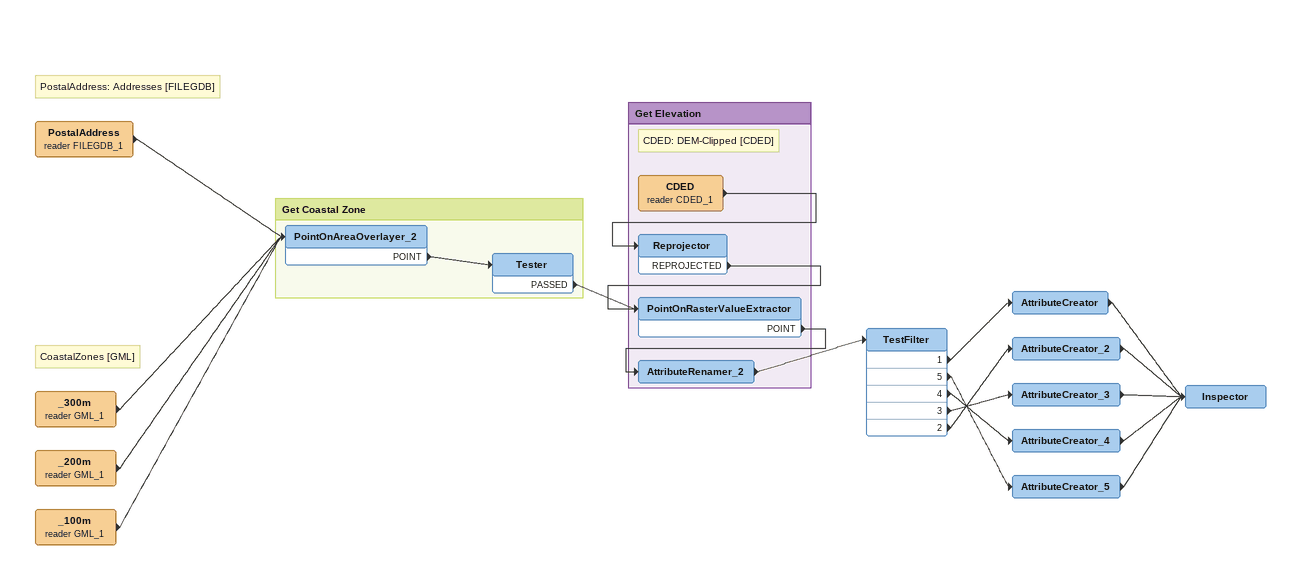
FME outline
Note: PostalAddress: Addresses [FILEGDB]
PostalAddress (reader FILEGDB_1)
    -> PointOnAreaOverlayer_2
Note: CoastalZones [GML]
_300m (reader GML_1)
    -> PointOnAreaOverlayer_2
_200m (reader GML_1)
    -> PointOnAreaOverlayer_2
_100m (reader GML_1)
    -> PointOnAreaOverlayer_2
TestFilter
    1 -> AttributeCreator
    5 -> AttributeCreator_5
    4 -> AttributeCreator_4
    3 -> AttributeCreator_3
    2 -> AttributeCreator_2
AttributeCreator
    -> Inspector
AttributeCreator_2
    -> Inspector
AttributeCreator_3
    -> Inspector
AttributeCreator_4
    -> Inspector
AttributeCreator_5
    -> Inspector
Inspector

Bookmark: Get Coastal Zone
PointOnAreaOverlayer_2
    POINT -> Tester
Tester
    PASSED -> PointOnRasterValueExtractor

Bookmark: Get Elevation
Note: CDED: DEM-Clipped [CDED]
CDED (reader CDED_1)
    -> Reprojector
Reprojector
    REPROJECTED -> PointOnRasterValueExtractor
PointOnRasterValueExtractor
    POINT -> AttributeRenamer_2
AttributeRenamer_2
    -> TestFilter
